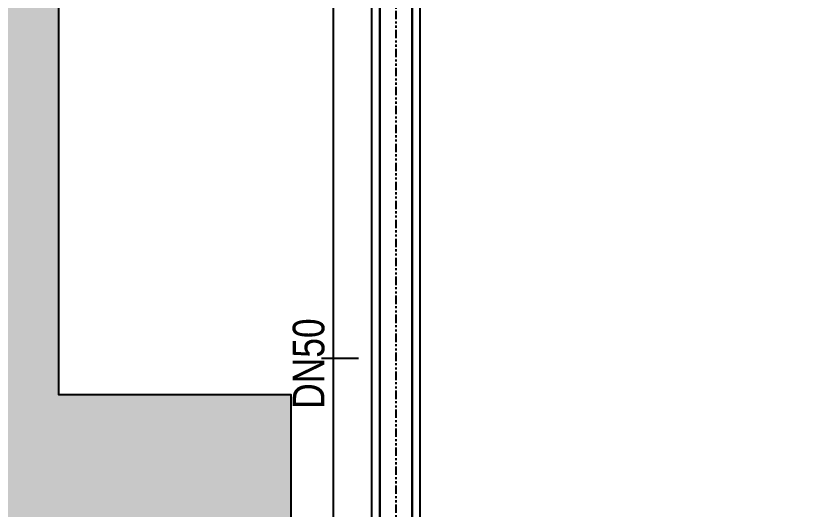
# Model space of a CAD drawing. Header units: millimetres. Extents: x -379292 to 1221486, y 92049 to 447512.
# Drawn here: x -29476 to -27593, y 227048 to 228217 of the extents above; entities that cross this region are included whole.
import ezdxf
from ezdxf.enums import TextEntityAlignment as Align

# ---------------------------------------------------------------- set-up
doc = ezdxf.new("R2010")
doc.units = ezdxf.units.MM
doc.linetypes.add('ACISOTGB', pattern=[9, 4, -1, 1, -1, 1, -1])
doc.linetypes.add('SOGUKSU1', pattern=[72, 60, -6, 0, -6])
for name, color, linetype in [('05_CONCRETE', 6, 'Continuous'), ('05_CONCRETE VIEW', 142, 'Continuous'), ('05_HATCH CONCRETE', 141, 'Continuous'), ('M_YANGIN_SPR_ CAP', 7, 'Continuous')]:
    doc.layers.add(name, color=color, linetype=linetype)
doc.layers.add('1-MIMARI', color=8, linetype='Continuous', lineweight=9)
doc.layers.add('1-YANGIN BORUSU-3', color=1, linetype='SOGUKSU1', lineweight=30)
doc.styles.add('DOA.ARIAL', font='arial.ttf')

# ---------------------------------------------------------------- blocks, each defined once
blk = doc.blocks.new('A$C6a8db8d0')
at = {"layer": '05_HATCH CONCRETE', "ltscale": 25, "transparency": 33554671}
h = blk.add_hatch(dxfattribs=at)
h.set_pattern_fill('ANSI33', color=256, scale=1.5, angle=180)
h.set_pattern_definition([(225, (-8686.666, 32930.851), (6.735192, -6.735192), []), (225, (-8693.402, 32930.851), (6.735192, -6.735192), [4.7625, -2.38125])])
h.paths.add_polyline_path([(-8675, 790), (-8675, 420), (-8725, 420), (-8725, 370), (9165, 370), (9165, 420), (9115, 420), (9115, 810), (9095, 810), (9095, 790), (5815, 790), (5815, 810), (5795, 810), (5795, 790), (-1895, 790), (-1895, 710), (-1845, 710), (-1845, 775), (-1635, 775), (-1635, 720), (-1595, 720), (-1595, 775), (-1335, 775), (-1335, 720), (-1295, 720), (-1295, 775), (-1090, 775), (-1090, 710), (-1040, 710), (-1040, 775), (-835, 775), (-835, 720), (-795, 720), (-795, 775), (-535, 775), (-535, 720), (-495, 720), (-495, 775), (-290, 775), (-290, 710), (-240, 710), (-240, 775), (-35, 775), (-35, 720), (5, 720), (5, 775), (265, 775), (265, 720), (305, 720), (305, 775), (510, 775), (510, 710), (560, 710), (560, 775), (765, 775), (765, 720), (805, 720), (805, 775), (1065, 775), (1065, 720), (1105, 720), (1105, 775), (1310, 775), (1310, 710), (1360, 710), (1360, 775), (1565, 775), (1565, 720), (1605, 720), (1605, 775), (1865, 775), (1865, 720), (1905, 720), (1905, 775), (2110, 775), (2110, 710), (2160, 710), (2160, 775), (2365, 775), (2365, 720), (2405, 720), (2405, 775), (2665, 775), (2665, 720), (2705, 720), (2705, 775), (2910, 775), (2910, 710), (2960, 710), (2960, 775), (3165, 775), (3165, 720), (3205, 720), (3205, 775), (3465, 775), (3465, 720), (3505, 720), (3505, 775), (3710, 775), (3710, 710), (3760, 710), (3760, 775), (3965, 775), (3965, 720), (4005, 720), (4005, 775), (4265, 775), (4265, 720), (4305, 720), (4305, 775), (4510, 775), (4510, 710), (4560, 710), (4560, 775), (4765, 775), (4765, 720), (4805, 720), (4805, 775), (5065, 775), (5065, 720), (5105, 720), (5105, 775), (5310, 775), (5310, 710), (5360, 710), (5360, 775), (5540, 775), (5540, 720), (5580, 720), (5580, 775), (5760, 775), (5760, 710), (5810, 710), (5810, 775), (6110, 775), (6110, 710), (6160, 710), (6160, 775), (6365, 775), (6365, 720), (6405, 720), (6405, 775), (6665, 775), (6665, 720), (6705, 720), (6705, 775), (6910, 775), (6910, 710), (6960, 710), (6960, 775), (7165, 775), (7165, 720), (7205, 720), (7205, 775), (7465, 775), (7465, 720), (7505, 720), (7505, 775), (7710, 775), (7710, 710), (7760, 710), (7760, 775), (7965, 775), (7965, 720), (8005, 720), (8005, 775), (8265, 775), (8265, 720), (8305, 720), (8305, 775), (8510, 775), (8510, 710), (8560, 710), (8560, 775), (8790, 775), (8790, 720), (8830, 720), (8830, 775), (9085, 775), (9085, 420), (-8645, 420), (-8645, 775), (-8270, 775), (-8270, 710), (-8220, 710), (-8220, 775), (-8015, 775), (-8015, 720), (-7975, 720), (-7975, 775), (-7715, 775), (-7715, 720), (-7675, 720), (-7675, 775), (-7470, 775), (-7470, 710), (-7420, 710), (-7420, 775), (-7215, 775), (-7215, 720), (-7175, 720), (-7175, 775), (-6915, 775), (-6915, 720), (-6875, 720), (-6875, 775), (-6670, 775), (-6670, 710), (-6620, 710), (-6620, 775), (-6415, 775), (-6415, 720), (-6375, 720), (-6375, 775), (-6115, 775), (-6115, 720), (-6075, 720), (-6075, 775), (-5870, 775), (-5870, 710), (-5820, 710), (-5820, 775), (-5615, 775), (-5615, 720), (-5575, 720), (-5575, 775), (-5315, 775), (-5315, 720), (-5275, 720), (-5275, 775), (-5070, 775), (-5070, 710), (-5020, 710), (-5020, 775), (-4815, 775), (-4815, 720), (-4775, 720), (-4775, 775), (-4515, 775), (-4515, 720), (-4475, 720), (-4475, 775), (-4270, 775), (-4270, 710), (-4220, 710), (-4220, 775), (-4015, 775), (-4015, 720), (-3975, 720), (-3975, 775), (-3715, 775), (-3715, 720), (-3675, 720), (-3675, 775), (-3470, 775), (-3470, 710), (-3420, 710), (-3420, 775), (-3215, 775), (-3215, 720), (-3175, 720), (-3175, 775), (-2915, 775), (-2915, 720), (-2875, 720), (-2875, 775), (-2670, 775), (-2670, 710), (-2620, 710), (-2620, 775), (-2435, 775), (-2435, 720), (-2395, 720), (-2395, 775), (-2175, 775), (-2175, 720), (-2135, 720), (-2135, 775), (-1955, 775), (-1955, 710), (-1905, 710), (-1905, 790)])
at = {"layer": '05_CONCRETE'}
blk.add_lwpolyline([(3505, 775), (3710, 775), (3710, 710), (3760, 710), (3760, 775), (3965, 775), (3965, 720), (4005, 720), (4005, 775), (4265, 775), (4265, 720), (4305, 720), (4305, 775), (4510, 775), (4510, 710), (4560, 710)], dxfattribs=at)
at = {"layer": '05_CONCRETE VIEW', "ltscale": 20, "flags": 128}
blk.add_lwpolyline([(4505, 710), (3765, 710)], dxfattribs=at)

msp = doc.modelspace()

# ---------------------------------------------------------------- block references
at = {"layer": '1-MIMARI', "ltscale": 25, "xscale": 10, "yscale": 10, "zscale": 10, "rotation": 90}
msp.add_blockref('A$C6a8db8d0', (-21624.5, 187268.8), dxfattribs=at)

# ---------------------------------------------------------------- next in the draw order: linework, layer by layer
at = {"color": 134, "linetype": 'ACISOTGB', "ltscale": 5}
msp.add_line((-28575.8, 151798.9), (-28575.8, 272540.3), dxfattribs=at)
at = {"color": 3, "ltscale": 25}
for p, q in [((-28633, 199843.2), (-28633, 244719.5)), ((-28518.7, 199843.2), (-28518.7, 244719.5))]:
    msp.add_line(p, q, dxfattribs=at)
at = {"layer": '1-YANGIN BORUSU-3', "linetype": 'ByBlock', "ltscale": 25}
for p, q in [((-28613.9, 272261.8), (-28613.9, 154309.2)), ((-28537.8, 272261.8), (-28537.8, 154309.2))]:
    msp.add_line(p, q, dxfattribs=at)
at = {"layer": 'M_YANGIN_SPR_ CAP', "ltscale": 0.01}
msp.add_line((-28752.6, 227405.9), (-28664.6, 227405.9), dxfattribs=at)

# ---------------------------------------------------------------- next in the draw order: texts
at = {"layer": 'M_YANGIN_SPR_ CAP', "ltscale": 0.01, "style": 'DOA.ARIAL', "width": 0.8}
msp.add_text('DN50', height=75, rotation=90, dxfattribs=at).set_placement((-28820.6, 227392.9, -155276.6), align=Align.TOP_CENTER)

doc.saveas('drawing.dxf')
